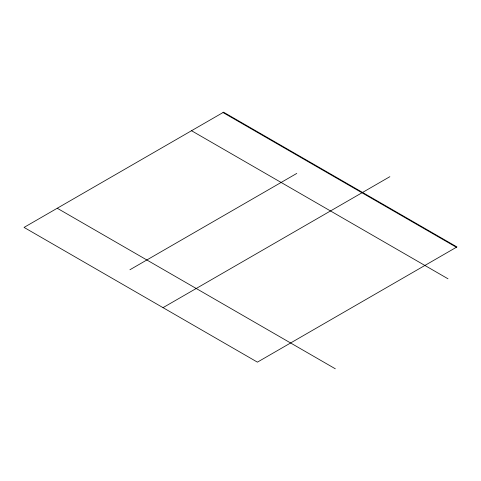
<?xml version="1.0" encoding="UTF-8"?>
<svg xmlns="http://www.w3.org/2000/svg" width="481" height="481" viewBox="0 0 481 481"><rect width="100%" height="100%" fill="white"/><g stroke="black" fill="none" stroke-linecap="round" stroke-linejoin="round"><path stroke-width="0.72" d="M129.93 269.745L296.777 173.419M163.017 307.654L389.863 176.683M223.01 112.542L456.373 247.276M191.402 130.652L447.991 278.788M57.245 208.249L335.317 368.789M223.587 112.211L24.05 227.411L257.413 362.145L456.95 246.945L223.587 112.211"/></g></svg>
